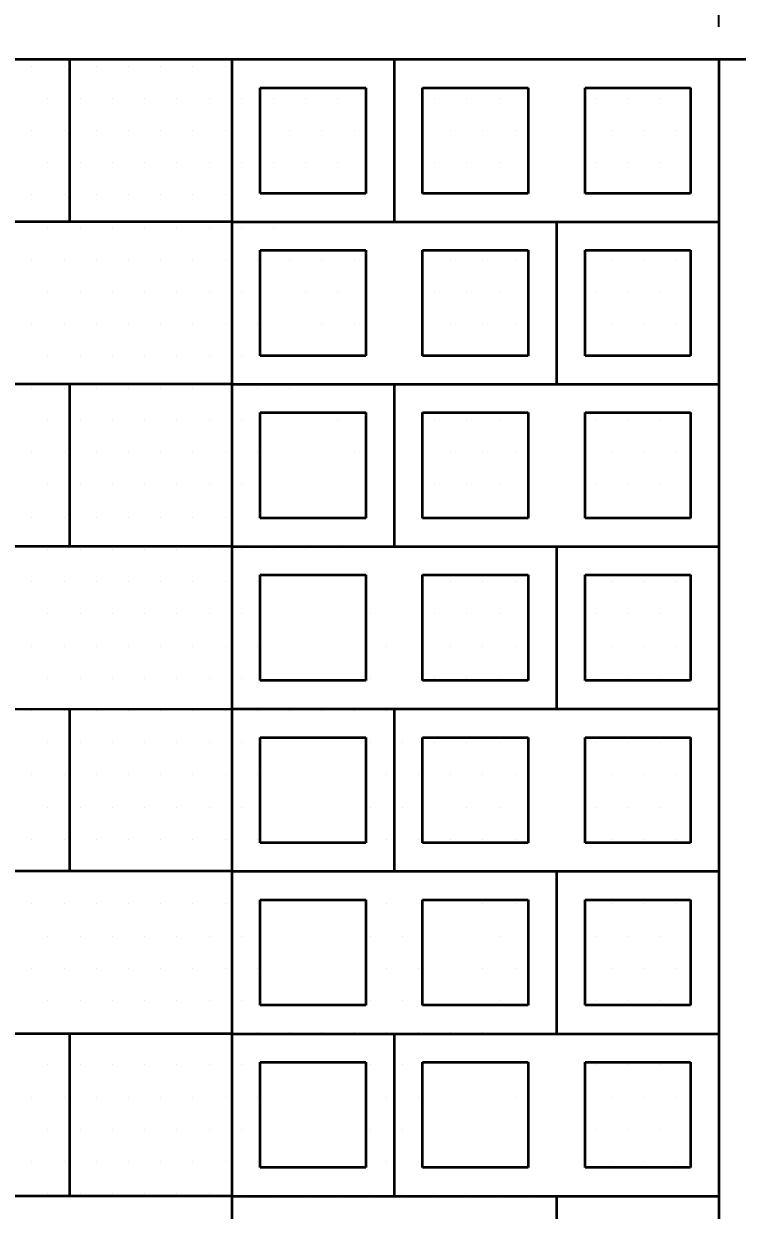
# Model space of a CAD drawing. Header units: metres. Extents: x 60.2 to 105.7, y 8.7 to 63.7.
# Drawn here: x 77.625 to 78.504, y 60.689 to 62.151 of the extents above; entities that cross this region are included whole.
import ezdxf

# ---------------------------------------------------------------- set-up
doc = ezdxf.new("R2010")
doc.units = ezdxf.units.M
doc.header["$LTSCALE"] = 5
doc.header["$MEASUREMENT"] = 0
doc.layers.get('0').update_dxf_attribs({"color": 30})
doc.layers.get('DEFPOINTS').update_dxf_attribs({"color": 210})
for name, color, linetype, lineweight in [('A-ANNO-DIMS', 3, 'Continuous', 9), ('A-ELEV-MBE1', 7, 'Continuous', 35), ('A-ELEV-PATT', 8, 'Continuous', 18), ('A-WALL-FULL-EXTR', 7, 'Continuous', 35)]:
    doc.layers.add(name, color=color, linetype=linetype, lineweight=lineweight)
doc.styles.add('E-ROMANS', font='romans.shx', dxfattribs={"width": 0.8})
doc.dimstyles.new('E-0100_ARW_18', dxfattribs={"dimscale": 0.001, "dimtxt": 180, "dimasz": 180, "dimexe": 90, "dimexo": 60, "dimgap": 90, "dimtad": 0, "dimzin": 0, "dimdsep": 46, "dimtxsty": 'E-ROMANS', "dimblk": 'OPEN90', "dimcen": 90, "dimclrd": 256, "dimclre": 256, "dimclrt": 256, "dimadec": 0, "dimazin": 0, "dimtfac": 1, "dimtmove": 1, "dimatfit": 3, "dimldrblk": 'OPEN90', "dimfxl": 1, "dimtfill": 1, "dimtolj": 1, "dimtzin": 0, "dimarcsym": 0})

# ---------------------------------------------------------------- blocks, each defined once
blk = doc.blocks.new('_Oblique')
at = {"color": 0, "linetype": 'ByBlock', "lineweight": -2}
blk.add_line((-0.5, -0.5), (0.5, 0.5), dxfattribs=at)
blk = doc.blocks.new('*D100')
at = {"layer": 'A-ANNO-DIMS', "lineweight": -2, "transparency": 16777216}
for p, q in [((75.0153, 62.1466), (75.0153, 63.084)), ((78.4811, 62.1466), (78.4811, 63.084))]:
    blk.add_line(p, q, dxfattribs=at)
at = {"layer": 'A-ANNO-DIMS', "transparency": 16777216}
for p, q in [((75.0153, 63.024), (76.5419, 63.024)), ((78.4811, 63.024), (76.9545, 63.024))]:
    blk.add_line(p, q, dxfattribs=at)
at = {"layer": 'DEFPOINTS', "color": 0, "transparency": 16777216}
for p in [(78.4811, 63.024), (75.0153, 62.1066), (78.4811, 62.1066)]:
    blk.add_point(p, dxfattribs=at)
at = {"layer": 'A-ANNO-DIMS', "transparency": 16777216, "xscale": 0.12, "yscale": 0.12, "zscale": 0.12, "rotation": 180}
blk.add_blockref('_Oblique', (75.0153, 63.024), dxfattribs=at)
at = {"layer": 'A-ANNO-DIMS', "transparency": 16777216, "xscale": 0.12, "yscale": 0.12, "zscale": 0.12}
blk.add_blockref('_Oblique', (78.4811, 63.024), dxfattribs=at)
at = {"layer": 'A-ANNO-DIMS', "transparency": 16777216, "insert": (76.7482, 63.024), "char_height": 0.12, "attachment_point": 5, "style": 'E-ROMANS', "bg_fill": 3, "box_fill_scale": 1.25, "bg_fill_color": 256, "bg_fill_true_color": 13158600, "bg_fill_transparency": 0}
blk.add_mtext('\\A1;3.47', dxfattribs=at)
blk = doc.blocks.new('_Open90')
at = {"color": 0, "linetype": 'ByBlock', "lineweight": -2}
for p, q in [((-0.5, 0.5), (0, 0)), ((0, 0), (-1, 0)), ((0, 0), (-0.5, -0.5))]:
    blk.add_line(p, q, dxfattribs=at)
blk = doc.blocks.new('*D101')
at = {"layer": 'A-ANNO-DIMS', "lineweight": -2, "transparency": 16777216}
for p, q in [((78.4811, 62.1466), (78.4811, 63.084)), ((79.3311, 62.1466), (79.3311, 63.084))]:
    blk.add_line(p, q, dxfattribs=at)
at = {"layer": 'A-ANNO-DIMS', "transparency": 16777216}
for p, q in [((78.4811, 63.024), (78.6998, 63.024)), ((79.3311, 63.024), (79.1124, 63.024))]:
    blk.add_line(p, q, dxfattribs=at)
at = {"layer": 'DEFPOINTS', "color": 0, "transparency": 16777216}
for p in [(79.3311, 63.024), (78.4811, 62.1066), (79.3311, 62.1066)]:
    blk.add_point(p, dxfattribs=at)
at = {"layer": 'A-ANNO-DIMS', "transparency": 16777216, "xscale": 0.12, "yscale": 0.12, "zscale": 0.12, "rotation": 180}
blk.add_blockref('_Oblique', (78.4811, 63.024), dxfattribs=at)
at = {"layer": 'A-ANNO-DIMS', "transparency": 16777216, "xscale": 0.12, "yscale": 0.12, "zscale": 0.12}
blk.add_blockref('_Oblique', (79.3311, 63.024), dxfattribs=at)
at = {"layer": 'A-ANNO-DIMS', "transparency": 16777216, "insert": (78.9061, 63.024), "char_height": 0.12, "attachment_point": 5, "style": 'E-ROMANS', "bg_fill": 3, "box_fill_scale": 1.25, "bg_fill_color": 256, "bg_fill_true_color": 13158600, "bg_fill_transparency": 0}
blk.add_mtext('\\A1;0.85', dxfattribs=at)

msp = doc.modelspace()

# ---------------------------------------------------------------- linework, layer by layer
at = {"layer": 'A-ELEV-MBE1'}
for p, q in [((82.6811, 62.1066), (75.0153, 62.1066)), ((77.6811, 62.1066), (77.6811, 61.9066)), ((77.8811, 62.1066), (77.8811, 59.9066)), ((78.0811, 62.1066), (78.0811, 61.9066)), ((78.4811, 62.1066), (78.4811, 59.9066)), ((77.9161, 61.9416), (77.9161, 62.0716)), ((77.9161, 62.0716), (78.0461, 62.0716)), ((78.0461, 62.0716), (78.0461, 61.9416)), ((78.1161, 61.9416), (78.1161, 62.0716)), ((78.1161, 62.0716), (78.2461, 62.0716)), ((78.2461, 62.0716), (78.2461, 61.9416)), ((78.3161, 61.9416), (78.3161, 62.0716)), ((78.3161, 62.0716), (78.4461, 62.0716)), ((78.4461, 62.0716), (78.4461, 61.9416)), ((78.0461, 61.9416), (77.9161, 61.9416)), ((78.2461, 61.9416), (78.1161, 61.9416)), ((78.4461, 61.9416), (78.3161, 61.9416)), ((77.8811, 61.9066), (75.0141, 61.9066)), ((77.8811, 61.9066), (78.4811, 61.9066)), ((78.2811, 61.9066), (78.2811, 61.7066)), ((77.9161, 61.7416), (77.9161, 61.8716)), ((77.9161, 61.8716), (78.0461, 61.8716)), ((78.0461, 61.8716), (78.0461, 61.7416)), ((78.1161, 61.7416), (78.1161, 61.8716)), ((78.1161, 61.8716), (78.2461, 61.8716)), ((78.2461, 61.8716), (78.2461, 61.7416)), ((78.3161, 61.7416), (78.3161, 61.8716)), ((78.3161, 61.8716), (78.4461, 61.8716)), ((78.4461, 61.8716), (78.4461, 61.7416)), ((78.0461, 61.7416), (77.9161, 61.7416)), ((78.2461, 61.7416), (78.1161, 61.7416)), ((78.4461, 61.7416), (78.3161, 61.7416)), ((77.8811, 61.7066), (75.0141, 61.7066)), ((77.6811, 61.7066), (77.6811, 61.5066)), ((77.8811, 61.7066), (78.4811, 61.7066)), ((78.0811, 61.7066), (78.0811, 61.5066)), ((77.9161, 61.5416), (77.9161, 61.6716)), ((77.9161, 61.6716), (78.0461, 61.6716)), ((78.0461, 61.6716), (78.0461, 61.5416)), ((78.1161, 61.5416), (78.1161, 61.6716)), ((78.1161, 61.6716), (78.2461, 61.6716)), ((78.2461, 61.6716), (78.2461, 61.5416)), ((78.3161, 61.5416), (78.3161, 61.6716)), ((78.3161, 61.6716), (78.4461, 61.6716)), ((78.4461, 61.6716), (78.4461, 61.5416)), ((78.0461, 61.5416), (77.9161, 61.5416)), ((78.2461, 61.5416), (78.1161, 61.5416)), ((78.4461, 61.5416), (78.3161, 61.5416)), ((77.8811, 61.5066), (75.0141, 61.5066)), ((77.8811, 61.5066), (78.4811, 61.5066)), ((78.2811, 61.5066), (78.2811, 61.3066)), ((77.9161, 61.3416), (77.9161, 61.4716)), ((77.9161, 61.4716), (78.0461, 61.4716)), ((78.0461, 61.4716), (78.0461, 61.3416)), ((78.1161, 61.3416), (78.1161, 61.4716)), ((78.1161, 61.4716), (78.2461, 61.4716)), ((78.2461, 61.4716), (78.2461, 61.3416)), ((78.3161, 61.3416), (78.3161, 61.4716)), ((78.3161, 61.4716), (78.4461, 61.4716)), ((78.4461, 61.4716), (78.4461, 61.3416)), ((78.0461, 61.3416), (77.9161, 61.3416)), ((78.2461, 61.3416), (78.1161, 61.3416)), ((78.4461, 61.3416), (78.3161, 61.3416)), ((77.6811, 61.3066), (77.6811, 61.1066)), ((77.8811, 61.3066), (78.4811, 61.3066)), ((78.0811, 61.3066), (78.0811, 61.1066)), ((77.9161, 61.1416), (77.9161, 61.2716)), ((77.9161, 61.2716), (78.0461, 61.2716)), ((78.0461, 61.2716), (78.0461, 61.1416)), ((78.1161, 61.1416), (78.1161, 61.2716)), ((78.1161, 61.2716), (78.2461, 61.2716)), ((78.2461, 61.2716), (78.2461, 61.1416)), ((78.3161, 61.1416), (78.3161, 61.2716)), ((78.3161, 61.2716), (78.4461, 61.2716)), ((78.4461, 61.2716), (78.4461, 61.1416)), ((78.0461, 61.1416), (77.9161, 61.1416)), ((78.2461, 61.1416), (78.1161, 61.1416)), ((78.4461, 61.1416), (78.3161, 61.1416)), ((77.8811, 61.1066), (75.0141, 61.1066)), ((77.8811, 61.1066), (78.4811, 61.1066)), ((78.2811, 61.1066), (78.2811, 60.9066)), ((77.9161, 60.9416), (77.9161, 61.0716)), ((77.9161, 61.0716), (78.0461, 61.0716)), ((78.0461, 61.0716), (78.0461, 60.9416)), ((78.1161, 60.9416), (78.1161, 61.0716)), ((78.1161, 61.0716), (78.2461, 61.0716)), ((78.2461, 61.0716), (78.2461, 60.9416)), ((78.3161, 60.9416), (78.3161, 61.0716)), ((78.3161, 61.0716), (78.4461, 61.0716)), ((78.4461, 61.0716), (78.4461, 60.9416)), ((78.0461, 60.9416), (77.9161, 60.9416)), ((78.2461, 60.9416), (78.1161, 60.9416)), ((78.4461, 60.9416), (78.3161, 60.9416)), ((77.8811, 60.9066), (75.0153, 60.9066)), ((77.6811, 60.9066), (77.6811, 60.7066)), ((77.8811, 60.9066), (78.4811, 60.9066)), ((78.0811, 60.9066), (78.0811, 60.7066)), ((77.9161, 60.7416), (77.9161, 60.8716)), ((77.9161, 60.8716), (78.0461, 60.8716)), ((78.0461, 60.8716), (78.0461, 60.7416)), ((78.1161, 60.7416), (78.1161, 60.8716)), ((78.1161, 60.8716), (78.2461, 60.8716)), ((78.2461, 60.8716), (78.2461, 60.7416)), ((78.3161, 60.7416), (78.3161, 60.8716)), ((78.3161, 60.8716), (78.4461, 60.8716)), ((78.4461, 60.8716), (78.4461, 60.7416)), ((78.0461, 60.7416), (77.9161, 60.7416)), ((78.2461, 60.7416), (78.1161, 60.7416)), ((78.4461, 60.7416), (78.3161, 60.7416)), ((77.8811, 60.7066), (75.0141, 60.7066)), ((77.8811, 60.7066), (78.4811, 60.7066)), ((78.2811, 60.7066), (78.2811, 60.5066))]:
    msp.add_line(p, q, dxfattribs=at)
at = {"layer": 'A-ELEV-PATT', "linetype": 'Continuous'}
for p, q in [((77.6347, 62.0985), (77.6347, 62.0985)), ((77.6744, 62.0985), (77.6744, 62.0985)), ((77.7141, 62.0985), (77.7141, 62.0985)), ((77.7538, 62.0985), (77.7538, 62.0985)), ((77.7935, 62.0985), (77.7935, 62.0985)), ((77.8332, 62.0985), (77.8332, 62.0985)), ((77.8728, 62.0985), (77.8728, 62.0985)), ((77.6546, 62.0588), (77.6546, 62.0588)), ((77.6943, 62.0588), (77.6943, 62.0588)), ((77.7339, 62.0588), (77.7339, 62.0588)), ((77.7736, 62.0588), (77.7736, 62.0588)), ((77.8133, 62.0588), (77.8133, 62.0588)), ((77.853, 62.0588), (77.853, 62.0588)), ((77.8927, 62.0588), (77.8927, 62.0588)), ((77.9324, 62.0588), (77.9324, 62.0588)), ((77.9721, 62.0588), (77.9721, 62.0588)), ((78.0118, 62.0588), (78.0118, 62.0588)), ((78.1308, 62.0588), (78.1308, 62.0588)), ((78.1705, 62.0588), (78.1705, 62.0588)), ((78.2102, 62.0588), (78.2102, 62.0588)), ((78.3293, 62.0588), (78.3293, 62.0588)), ((78.3689, 62.0588), (78.3689, 62.0588)), ((78.4086, 62.0588), (78.4086, 62.0588)), ((77.6347, 62.0191), (77.6347, 62.0191)), ((77.6744, 62.0191), (77.6744, 62.0191)), ((77.7141, 62.0191), (77.7141, 62.0191)), ((77.7538, 62.0191), (77.7538, 62.0191)), ((77.7935, 62.0191), (77.7935, 62.0191)), ((77.8332, 62.0191), (77.8332, 62.0191)), ((77.8728, 62.0191), (77.8728, 62.0191)), ((77.9522, 62.0191), (77.9522, 62.0191)), ((77.9919, 62.0191), (77.9919, 62.0191)), ((78.0316, 62.0191), (78.0316, 62.0191)), ((78.1507, 62.0191), (78.1507, 62.0191)), ((78.1903, 62.0191), (78.1903, 62.0191)), ((78.23, 62.0191), (78.23, 62.0191)), ((78.3491, 62.0191), (78.3491, 62.0191)), ((78.3888, 62.0191), (78.3888, 62.0191)), ((78.4285, 62.0191), (78.4285, 62.0191)), ((77.6546, 61.9794), (77.6546, 61.9794)), ((77.6943, 61.9794), (77.6943, 61.9794)), ((77.7339, 61.9794), (77.7339, 61.9794)), ((77.7736, 61.9794), (77.7736, 61.9794)), ((77.8133, 61.9794), (77.8133, 61.9794)), ((77.853, 61.9794), (77.853, 61.9794)), ((77.8927, 61.9794), (77.8927, 61.9794)), ((77.9324, 61.9794), (77.9324, 61.9794)), ((77.9721, 61.9794), (77.9721, 61.9794)), ((78.0118, 61.9794), (78.0118, 61.9794)), ((78.1308, 61.9794), (78.1308, 61.9794)), ((78.1705, 61.9794), (78.1705, 61.9794)), ((78.2102, 61.9794), (78.2102, 61.9794)), ((78.3293, 61.9794), (78.3293, 61.9794)), ((78.3689, 61.9794), (78.3689, 61.9794)), ((78.4086, 61.9794), (78.4086, 61.9794)), ((77.6347, 61.9397), (77.6347, 61.9397)), ((77.6744, 61.9397), (77.6744, 61.9397)), ((77.7141, 61.9397), (77.7141, 61.9397)), ((77.7538, 61.9397), (77.7538, 61.9397)), ((77.7935, 61.9397), (77.7935, 61.9397)), ((77.8332, 61.9397), (77.8332, 61.9397)), ((77.8728, 61.9397), (77.8728, 61.9397)), ((77.9125, 61.9397), (77.9125, 61.9397)), ((77.6546, 61.9), (77.6546, 61.9)), ((77.6943, 61.9), (77.6943, 61.9)), ((77.7339, 61.9), (77.7339, 61.9)), ((77.7736, 61.9), (77.7736, 61.9)), ((77.8133, 61.9), (77.8133, 61.9)), ((77.853, 61.9), (77.853, 61.9)), ((77.8927, 61.9), (77.8927, 61.9)), ((77.9324, 61.9), (77.9324, 61.9)), ((77.6347, 61.8604), (77.6347, 61.8604)), ((77.6744, 61.8604), (77.6744, 61.8604)), ((77.7141, 61.8604), (77.7141, 61.8604)), ((77.7538, 61.8604), (77.7538, 61.8604)), ((77.7935, 61.8604), (77.7935, 61.8604)), ((77.8332, 61.8604), (77.8332, 61.8604)), ((77.8728, 61.8604), (77.8728, 61.8604)), ((77.9125, 61.8604), (77.9125, 61.8604)), ((77.9522, 61.8604), (77.9522, 61.8604)), ((77.9919, 61.8604), (77.9919, 61.8604)), ((78.0316, 61.8604), (78.0316, 61.8604)), ((78.1507, 61.8604), (78.1507, 61.8604)), ((78.1903, 61.8604), (78.1903, 61.8604)), ((78.23, 61.8604), (78.23, 61.8604)), ((78.3491, 61.8604), (78.3491, 61.8604)), ((78.3888, 61.8604), (78.3888, 61.8604)), ((78.4285, 61.8604), (78.4285, 61.8604)), ((77.6546, 61.8207), (77.6546, 61.8207)), ((77.6943, 61.8207), (77.6943, 61.8207)), ((77.7339, 61.8207), (77.7339, 61.8207)), ((77.7736, 61.8207), (77.7736, 61.8207)), ((77.8133, 61.8207), (77.8133, 61.8207)), ((77.853, 61.8207), (77.853, 61.8207)), ((77.8927, 61.8207), (77.8927, 61.8207)), ((77.9721, 61.8207), (77.9721, 61.8207)), ((78.0118, 61.8207), (78.0118, 61.8207)), ((78.1308, 61.8207), (78.1308, 61.8207)), ((78.1705, 61.8207), (78.1705, 61.8207)), ((78.2102, 61.8207), (78.2102, 61.8207)), ((78.3293, 61.8207), (78.3293, 61.8207)), ((78.3689, 61.8207), (78.3689, 61.8207)), ((78.4086, 61.8207), (78.4086, 61.8207)), ((77.6347, 61.781), (77.6347, 61.781)), ((77.6744, 61.781), (77.6744, 61.781)), ((77.7141, 61.781), (77.7141, 61.781)), ((77.7538, 61.781), (77.7538, 61.781)), ((77.7935, 61.781), (77.7935, 61.781)), ((77.8332, 61.781), (77.8332, 61.781)), ((77.8728, 61.781), (77.8728, 61.781)), ((77.9125, 61.781), (77.9125, 61.781)), ((77.9919, 61.781), (77.9919, 61.781)), ((78.0316, 61.781), (78.0316, 61.781)), ((78.1507, 61.781), (78.1507, 61.781)), ((78.1903, 61.781), (78.1903, 61.781)), ((78.23, 61.781), (78.23, 61.781)), ((78.3491, 61.781), (78.3491, 61.781)), ((78.3888, 61.781), (78.3888, 61.781)), ((78.4285, 61.781), (78.4285, 61.781)), ((77.6546, 61.7413), (77.6546, 61.7413)), ((77.6943, 61.7413), (77.6943, 61.7413)), ((77.7339, 61.7413), (77.7339, 61.7413)), ((77.7736, 61.7413), (77.7736, 61.7413)), ((77.8133, 61.7413), (77.8133, 61.7413)), ((77.853, 61.7413), (77.853, 61.7413)), ((77.8927, 61.7413), (77.8927, 61.7413)), ((77.9324, 61.7413), (77.9324, 61.7413)), ((77.9721, 61.7413), (77.9721, 61.7413)), ((77.6347, 61.7016), (77.6347, 61.7016)), ((77.6744, 61.7016), (77.6744, 61.7016)), ((77.7141, 61.7016), (77.7141, 61.7016)), ((77.7538, 61.7016), (77.7538, 61.7016)), ((77.7935, 61.7016), (77.7935, 61.7016)), ((77.8332, 61.7016), (77.8332, 61.7016)), ((77.8728, 61.7016), (77.8728, 61.7016)), ((77.9125, 61.7016), (77.9125, 61.7016)), ((77.9522, 61.7016), (77.9522, 61.7016)), ((77.6546, 61.6619), (77.6546, 61.6619)), ((77.6943, 61.6619), (77.6943, 61.6619)), ((77.7339, 61.6619), (77.7339, 61.6619)), ((77.7736, 61.6619), (77.7736, 61.6619)), ((77.8133, 61.6619), (77.8133, 61.6619)), ((77.853, 61.6619), (77.853, 61.6619)), ((77.8927, 61.6619), (77.8927, 61.6619)), ((78.0118, 61.6619), (78.0118, 61.6619)), ((78.1308, 61.6619), (78.1308, 61.6619)), ((78.1705, 61.6619), (78.1705, 61.6619)), ((78.2102, 61.6619), (78.2102, 61.6619)), ((78.3293, 61.6619), (78.3293, 61.6619)), ((78.3689, 61.6619), (78.3689, 61.6619)), ((78.4086, 61.6619), (78.4086, 61.6619)), ((77.6347, 61.6222), (77.6347, 61.6222)), ((77.6744, 61.6222), (77.6744, 61.6222)), ((77.7141, 61.6222), (77.7141, 61.6222)), ((77.7538, 61.6222), (77.7538, 61.6222)), ((77.7935, 61.6222), (77.7935, 61.6222)), ((77.8332, 61.6222), (77.8332, 61.6222)), ((77.8728, 61.6222), (77.8728, 61.6222)), ((77.9125, 61.6222), (77.9125, 61.6222)), ((78.0316, 61.6222), (78.0316, 61.6222)), ((78.1507, 61.6222), (78.1507, 61.6222)), ((78.1903, 61.6222), (78.1903, 61.6222)), ((78.23, 61.6222), (78.23, 61.6222)), ((78.3491, 61.6222), (78.3491, 61.6222)), ((78.3888, 61.6222), (78.3888, 61.6222)), ((78.4285, 61.6222), (78.4285, 61.6222)), ((77.6546, 61.5825), (77.6546, 61.5825)), ((77.6943, 61.5825), (77.6943, 61.5825)), ((77.7339, 61.5825), (77.7339, 61.5825)), ((77.7736, 61.5825), (77.7736, 61.5825)), ((77.8133, 61.5825), (77.8133, 61.5825)), ((77.853, 61.5825), (77.853, 61.5825)), ((77.8927, 61.5825), (77.8927, 61.5825)), ((78.1308, 61.5825), (78.1308, 61.5825)), ((78.1705, 61.5825), (78.1705, 61.5825)), ((78.2102, 61.5825), (78.2102, 61.5825)), ((78.3293, 61.5825), (78.3293, 61.5825)), ((78.3689, 61.5825), (78.3689, 61.5825)), ((78.4086, 61.5825), (78.4086, 61.5825)), ((77.6347, 61.5429), (77.6347, 61.5429)), ((77.6744, 61.5429), (77.6744, 61.5429)), ((77.7141, 61.5429), (77.7141, 61.5429)), ((77.7538, 61.5429), (77.7538, 61.5429)), ((77.7935, 61.5429), (77.7935, 61.5429)), ((77.8332, 61.5429), (77.8332, 61.5429)), ((77.8728, 61.5429), (77.8728, 61.5429)), ((77.9125, 61.5429), (77.9125, 61.5429)), ((78.1507, 61.5429), (78.1507, 61.5429)), ((78.1903, 61.5429), (78.1903, 61.5429)), ((78.23, 61.5429), (78.23, 61.5429)), ((78.3491, 61.5429), (78.3491, 61.5429)), ((78.3888, 61.5429), (78.3888, 61.5429)), ((78.4285, 61.5429), (78.4285, 61.5429)), ((77.6546, 61.5032), (77.6546, 61.5032)), ((77.6943, 61.5032), (77.6943, 61.5032)), ((77.7339, 61.5032), (77.7339, 61.5032)), ((77.7736, 61.5032), (77.7736, 61.5032)), ((77.8133, 61.5032), (77.8133, 61.5032)), ((77.853, 61.5032), (77.853, 61.5032)), ((77.8927, 61.5032), (77.8927, 61.5032)), ((77.9324, 61.5032), (77.9324, 61.5032)), ((77.9721, 61.5032), (77.9721, 61.5032)), ((78.0118, 61.5032), (78.0118, 61.5032)), ((77.6347, 61.4635), (77.6347, 61.4635)), ((77.6744, 61.4635), (77.6744, 61.4635)), ((77.7141, 61.4635), (77.7141, 61.4635)), ((77.7538, 61.4635), (77.7538, 61.4635)), ((77.7935, 61.4635), (77.7935, 61.4635)), ((77.8332, 61.4635), (77.8332, 61.4635)), ((77.8728, 61.4635), (77.8728, 61.4635)), ((77.9125, 61.4635), (77.9125, 61.4635)), ((78.1507, 61.4635), (78.1507, 61.4635)), ((78.1903, 61.4635), (78.1903, 61.4635)), ((78.23, 61.4635), (78.23, 61.4635)), ((78.3491, 61.4635), (78.3491, 61.4635)), ((78.3888, 61.4635), (78.3888, 61.4635)), ((78.4285, 61.4635), (78.4285, 61.4635)), ((77.6546, 61.4238), (77.6546, 61.4238)), ((77.6943, 61.4238), (77.6943, 61.4238)), ((77.7339, 61.4238), (77.7339, 61.4238)), ((77.7736, 61.4238), (77.7736, 61.4238)), ((77.8133, 61.4238), (77.8133, 61.4238)), ((77.853, 61.4238), (77.853, 61.4238)), ((77.8927, 61.4238), (77.8927, 61.4238)), ((78.0514, 61.4238), (78.0514, 61.4238)), ((78.1308, 61.4238), (78.1308, 61.4238)), ((78.1705, 61.4238), (78.1705, 61.4238)), ((78.2102, 61.4238), (78.2102, 61.4238)), ((78.3293, 61.4238), (78.3293, 61.4238)), ((78.3689, 61.4238), (78.3689, 61.4238)), ((78.4086, 61.4238), (78.4086, 61.4238)), ((77.6347, 61.3841), (77.6347, 61.3841)), ((77.6744, 61.3841), (77.6744, 61.3841)), ((77.7141, 61.3841), (77.7141, 61.3841)), ((77.7538, 61.3841), (77.7538, 61.3841)), ((77.7935, 61.3841), (77.7935, 61.3841)), ((77.8332, 61.3841), (77.8332, 61.3841)), ((77.8728, 61.3841), (77.8728, 61.3841)), ((77.9125, 61.3841), (77.9125, 61.3841)), ((78.0713, 61.3841), (78.0713, 61.3841)), ((78.1507, 61.3841), (78.1507, 61.3841)), ((78.1903, 61.3841), (78.1903, 61.3841)), ((78.23, 61.3841), (78.23, 61.3841)), ((78.3491, 61.3841), (78.3491, 61.3841)), ((78.3888, 61.3841), (78.3888, 61.3841)), ((78.4285, 61.3841), (78.4285, 61.3841)), ((77.6546, 61.3444), (77.6546, 61.3444)), ((77.6943, 61.3444), (77.6943, 61.3444)), ((77.7339, 61.3444), (77.7339, 61.3444)), ((77.7736, 61.3444), (77.7736, 61.3444)), ((77.8133, 61.3444), (77.8133, 61.3444)), ((77.853, 61.3444), (77.853, 61.3444)), ((77.8927, 61.3444), (77.8927, 61.3444)), ((78.0514, 61.3444), (78.0514, 61.3444)), ((78.1308, 61.3444), (78.1308, 61.3444)), ((78.1705, 61.3444), (78.1705, 61.3444)), ((78.2102, 61.3444), (78.2102, 61.3444)), ((78.3293, 61.3444), (78.3293, 61.3444)), ((78.3689, 61.3444), (78.3689, 61.3444)), ((78.4086, 61.3444), (78.4086, 61.3444)), ((77.6347, 61.3047), (77.6347, 61.3047)), ((77.6744, 61.3047), (77.6744, 61.3047)), ((77.7141, 61.3047), (77.7141, 61.3047)), ((77.7538, 61.3047), (77.7538, 61.3047)), ((77.7935, 61.3047), (77.7935, 61.3047)), ((77.8332, 61.3047), (77.8332, 61.3047)), ((77.8728, 61.3047), (77.8728, 61.3047)), ((77.9125, 61.3047), (77.9125, 61.3047)), ((77.9522, 61.3047), (77.9522, 61.3047)), ((77.9919, 61.3047), (77.9919, 61.3047)), ((78.0316, 61.3047), (78.0316, 61.3047)), ((78.0713, 61.3047), (78.0713, 61.3047)), ((77.6546, 61.265), (77.6546, 61.265)), ((77.6943, 61.265), (77.6943, 61.265)), ((77.7339, 61.265), (77.7339, 61.265)), ((77.7736, 61.265), (77.7736, 61.265)), ((77.8133, 61.265), (77.8133, 61.265)), ((77.853, 61.265), (77.853, 61.265)), ((77.8927, 61.265), (77.8927, 61.265)), ((78.0514, 61.265), (78.0514, 61.265)), ((78.0911, 61.265), (78.0911, 61.265)), ((78.1308, 61.265), (78.1308, 61.265)), ((78.1705, 61.265), (78.1705, 61.265)), ((78.2102, 61.265), (78.2102, 61.265)), ((78.3293, 61.265), (78.3293, 61.265)), ((78.3689, 61.265), (78.3689, 61.265)), ((78.4086, 61.265), (78.4086, 61.265)), ((77.6347, 61.2254), (77.6347, 61.2254)), ((77.6744, 61.2254), (77.6744, 61.2254)), ((77.7141, 61.2254), (77.7141, 61.2254)), ((77.7538, 61.2254), (77.7538, 61.2254)), ((77.7935, 61.2254), (77.7935, 61.2254)), ((77.8332, 61.2254), (77.8332, 61.2254)), ((77.8728, 61.2254), (77.8728, 61.2254)), ((77.9125, 61.2254), (77.9125, 61.2254)), ((78.0713, 61.2254), (78.0713, 61.2254)), ((78.111, 61.2254), (78.111, 61.2254)), ((78.1507, 61.2254), (78.1507, 61.2254)), ((78.1903, 61.2254), (78.1903, 61.2254)), ((78.23, 61.2254), (78.23, 61.2254)), ((78.3491, 61.2254), (78.3491, 61.2254)), ((78.3888, 61.2254), (78.3888, 61.2254)), ((78.4285, 61.2254), (78.4285, 61.2254)), ((77.6546, 61.1857), (77.6546, 61.1857)), ((77.6943, 61.1857), (77.6943, 61.1857)), ((77.7339, 61.1857), (77.7339, 61.1857)), ((77.7736, 61.1857), (77.7736, 61.1857)), ((77.8133, 61.1857), (77.8133, 61.1857)), ((77.853, 61.1857), (77.853, 61.1857)), ((77.8927, 61.1857), (77.8927, 61.1857)), ((78.0514, 61.1857), (78.0514, 61.1857)), ((78.0911, 61.1857), (78.0911, 61.1857)), ((78.1705, 61.1857), (78.1705, 61.1857)), ((78.2102, 61.1857), (78.2102, 61.1857)), ((78.3293, 61.1857), (78.3293, 61.1857)), ((78.3689, 61.1857), (78.3689, 61.1857)), ((78.4086, 61.1857), (78.4086, 61.1857)), ((77.6347, 61.146), (77.6347, 61.146)), ((77.6744, 61.146), (77.6744, 61.146)), ((77.7141, 61.146), (77.7141, 61.146)), ((77.7538, 61.146), (77.7538, 61.146)), ((77.7935, 61.146), (77.7935, 61.146)), ((77.8332, 61.146), (77.8332, 61.146)), ((77.8728, 61.146), (77.8728, 61.146)), ((77.9125, 61.146), (77.9125, 61.146)), ((78.0713, 61.146), (78.0713, 61.146)), ((78.111, 61.146), (78.111, 61.146)), ((78.1507, 61.146), (78.1507, 61.146)), ((78.1903, 61.146), (78.1903, 61.146)), ((78.23, 61.146), (78.23, 61.146)), ((78.3491, 61.146), (78.3491, 61.146)), ((78.3888, 61.146), (78.3888, 61.146)), ((78.4285, 61.146), (78.4285, 61.146)), ((77.6546, 61.1063), (77.6546, 61.1063)), ((77.6943, 61.1063), (77.6943, 61.1063)), ((77.7339, 61.1063), (77.7339, 61.1063)), ((77.7736, 61.1063), (77.7736, 61.1063)), ((77.8133, 61.1063), (77.8133, 61.1063)), ((77.853, 61.1063), (77.853, 61.1063)), ((77.8927, 61.1063), (77.8927, 61.1063)), ((77.9324, 61.1063), (77.9324, 61.1063)), ((77.9721, 61.1063), (77.9721, 61.1063)), ((78.0118, 61.1063), (78.0118, 61.1063)), ((78.0514, 61.1063), (78.0514, 61.1063)), ((78.0911, 61.1063), (78.0911, 61.1063)), ((78.1308, 61.1063), (78.1308, 61.1063)), ((77.6347, 61.0666), (77.6347, 61.0666)), ((77.6744, 61.0666), (77.6744, 61.0666)), ((77.7141, 61.0666), (77.7141, 61.0666)), ((77.7538, 61.0666), (77.7538, 61.0666)), ((77.7935, 61.0666), (77.7935, 61.0666)), ((77.8332, 61.0666), (77.8332, 61.0666)), ((77.8728, 61.0666), (77.8728, 61.0666)), ((77.9125, 61.0666), (77.9125, 61.0666)), ((78.0713, 61.0666), (78.0713, 61.0666)), ((78.111, 61.0666), (78.111, 61.0666)), ((78.1903, 61.0666), (78.1903, 61.0666)), ((78.23, 61.0666), (78.23, 61.0666)), ((78.3491, 61.0666), (78.3491, 61.0666)), ((78.3888, 61.0666), (78.3888, 61.0666)), ((78.4285, 61.0666), (78.4285, 61.0666)), ((77.6546, 61.0269), (77.6546, 61.0269)), ((77.6943, 61.0269), (77.6943, 61.0269)), ((77.7339, 61.0269), (77.7339, 61.0269)), ((77.7736, 61.0269), (77.7736, 61.0269)), ((77.8133, 61.0269), (77.8133, 61.0269)), ((77.853, 61.0269), (77.853, 61.0269)), ((77.8927, 61.0269), (77.8927, 61.0269)), ((78.0514, 61.0269), (78.0514, 61.0269)), ((78.0911, 61.0269), (78.0911, 61.0269)), ((78.2102, 61.0269), (78.2102, 61.0269)), ((78.3293, 61.0269), (78.3293, 61.0269)), ((78.3689, 61.0269), (78.3689, 61.0269)), ((78.4086, 61.0269), (78.4086, 61.0269)), ((77.6347, 60.9872), (77.6347, 60.9872)), ((77.6744, 60.9872), (77.6744, 60.9872)), ((77.7141, 60.9872), (77.7141, 60.9872)), ((77.7538, 60.9872), (77.7538, 60.9872)), ((77.7935, 60.9872), (77.7935, 60.9872)), ((77.8332, 60.9872), (77.8332, 60.9872)), ((77.8728, 60.9872), (77.8728, 60.9872)), ((77.9125, 60.9872), (77.9125, 60.9872)), ((78.0713, 60.9872), (78.0713, 60.9872)), ((78.111, 60.9872), (78.111, 60.9872)), ((78.1903, 60.9872), (78.1903, 60.9872)), ((78.23, 60.9872), (78.23, 60.9872)), ((78.3491, 60.9872), (78.3491, 60.9872)), ((78.3888, 60.9872), (78.3888, 60.9872)), ((78.4285, 60.9872), (78.4285, 60.9872)), ((77.6546, 60.9475), (77.6546, 60.9475)), ((77.6943, 60.9475), (77.6943, 60.9475)), ((77.7339, 60.9475), (77.7339, 60.9475)), ((77.7736, 60.9475), (77.7736, 60.9475)), ((77.8133, 60.9475), (77.8133, 60.9475)), ((77.853, 60.9475), (77.853, 60.9475)), ((77.8927, 60.9475), (77.8927, 60.9475)), ((78.0514, 60.9475), (78.0514, 60.9475)), ((78.0911, 60.9475), (78.0911, 60.9475)), ((78.2102, 60.9475), (78.2102, 60.9475)), ((78.3293, 60.9475), (78.3293, 60.9475)), ((78.3689, 60.9475), (78.3689, 60.9475)), ((78.4086, 60.9475), (78.4086, 60.9475)), ((77.6347, 60.9079), (77.6347, 60.9079)), ((77.6744, 60.9079), (77.6744, 60.9079)), ((77.7141, 60.9079), (77.7141, 60.9079)), ((77.7538, 60.9079), (77.7538, 60.9079)), ((77.7935, 60.9079), (77.7935, 60.9079)), ((77.8332, 60.9079), (77.8332, 60.9079)), ((77.8728, 60.9079), (77.8728, 60.9079)), ((77.9125, 60.9079), (77.9125, 60.9079)), ((77.9522, 60.9079), (77.9522, 60.9079)), ((77.9919, 60.9079), (77.9919, 60.9079)), ((78.0316, 60.9079), (78.0316, 60.9079)), ((78.0713, 60.9079), (78.0713, 60.9079)), ((78.111, 60.9079), (78.111, 60.9079)), ((78.1507, 60.9079), (78.1507, 60.9079)), ((78.1903, 60.9079), (78.1903, 60.9079)), ((77.6546, 60.8682), (77.6546, 60.8682)), ((77.6943, 60.8682), (77.6943, 60.8682)), ((77.7339, 60.8682), (77.7339, 60.8682)), ((77.7736, 60.8682), (77.7736, 60.8682)), ((77.8133, 60.8682), (77.8133, 60.8682)), ((77.853, 60.8682), (77.853, 60.8682)), ((77.8927, 60.8682), (77.8927, 60.8682)), ((78.0514, 60.8682), (78.0514, 60.8682)), ((78.0911, 60.8682), (78.0911, 60.8682)), ((78.3293, 60.8682), (78.3293, 60.8682)), ((78.3689, 60.8682), (78.3689, 60.8682)), ((78.4086, 60.8682), (78.4086, 60.8682)), ((77.6347, 60.8285), (77.6347, 60.8285)), ((77.6744, 60.8285), (77.6744, 60.8285)), ((77.7141, 60.8285), (77.7141, 60.8285)), ((77.7538, 60.8285), (77.7538, 60.8285)), ((77.7935, 60.8285), (77.7935, 60.8285)), ((77.8332, 60.8285), (77.8332, 60.8285)), ((77.8728, 60.8285), (77.8728, 60.8285)), ((77.9125, 60.8285), (77.9125, 60.8285)), ((78.0713, 60.8285), (78.0713, 60.8285)), ((78.111, 60.8285), (78.111, 60.8285)), ((78.23, 60.8285), (78.23, 60.8285)), ((78.3491, 60.8285), (78.3491, 60.8285)), ((78.3888, 60.8285), (78.3888, 60.8285)), ((78.4285, 60.8285), (78.4285, 60.8285)), ((77.6546, 60.7888), (77.6546, 60.7888)), ((77.6943, 60.7888), (77.6943, 60.7888)), ((77.7339, 60.7888), (77.7339, 60.7888)), ((77.7736, 60.7888), (77.7736, 60.7888)), ((77.8133, 60.7888), (77.8133, 60.7888)), ((77.853, 60.7888), (77.853, 60.7888)), ((77.8927, 60.7888), (77.8927, 60.7888)), ((78.0514, 60.7888), (78.0514, 60.7888)), ((78.0911, 60.7888), (78.0911, 60.7888)), ((78.3293, 60.7888), (78.3293, 60.7888)), ((78.3689, 60.7888), (78.3689, 60.7888)), ((78.4086, 60.7888), (78.4086, 60.7888)), ((77.6347, 60.7491), (77.6347, 60.7491)), ((77.6744, 60.7491), (77.6744, 60.7491)), ((77.7141, 60.7491), (77.7141, 60.7491)), ((77.7538, 60.7491), (77.7538, 60.7491)), ((77.7935, 60.7491), (77.7935, 60.7491)), ((77.8332, 60.7491), (77.8332, 60.7491)), ((77.8728, 60.7491), (77.8728, 60.7491)), ((77.9125, 60.7491), (77.9125, 60.7491)), ((78.0713, 60.7491), (78.0713, 60.7491)), ((78.111, 60.7491), (78.111, 60.7491)), ((78.3491, 60.7491), (78.3491, 60.7491)), ((78.3888, 60.7491), (78.3888, 60.7491)), ((78.4285, 60.7491), (78.4285, 60.7491)), ((77.6546, 60.7094), (77.6546, 60.7094)), ((77.6943, 60.7094), (77.6943, 60.7094)), ((77.7339, 60.7094), (77.7339, 60.7094)), ((77.7736, 60.7094), (77.7736, 60.7094)), ((77.8133, 60.7094), (77.8133, 60.7094)), ((77.853, 60.7094), (77.853, 60.7094)), ((77.8927, 60.7094), (77.8927, 60.7094)), ((77.9324, 60.7094), (77.9324, 60.7094)), ((77.9721, 60.7094), (77.9721, 60.7094)), ((78.0118, 60.7094), (78.0118, 60.7094)), ((78.0514, 60.7094), (78.0514, 60.7094)), ((78.0911, 60.7094), (78.0911, 60.7094)), ((78.1308, 60.7094), (78.1308, 60.7094)), ((78.1705, 60.7094), (78.1705, 60.7094)), ((78.2102, 60.7094), (78.2102, 60.7094)), ((78.2499, 60.7094), (78.2499, 60.7094))]:
    msp.add_line(p, q, dxfattribs=at)
at = {"layer": 'A-WALL-FULL-EXTR'}
msp.add_line((75.0153, 61.3047), (77.8811, 61.3066), dxfattribs=at)

# ---------------------------------------------------------------- next in the draw order: dimensions: what is measured, and where the dimension line sits
at = {"layer": 'A-ANNO-DIMS'}
dim = msp.add_linear_dim(base=(78.4811, 63.024), p1=(75.0153, 62.1066), p2=(78.4811, 62.1066), dimstyle='E-0100_ARW_18', override={"dimtxt": 120, "dimasz": 120, "dimexe": 60, "dimexo": 40, "dimgap": 60, "dimblk": 'Oblique', "dimcen": 60, "dimlwd": 65535}, dxfattribs=at)
dim.commit()
dim.dimension.update_dxf_attribs({"geometry": '*D100', "text_midpoint": (76.7482, 63.024)})

# ---------------------------------------------------------------- next in the draw order: dimensions: what is measured, and where the dimension line sits
dim = msp.add_linear_dim(base=(79.3311, 63.024), p1=(78.4811, 62.1066), p2=(79.3311, 62.1066), dimstyle='E-0100_ARW_18', override={"dimtxt": 120, "dimasz": 120, "dimexe": 60, "dimexo": 40, "dimgap": 60, "dimblk": 'Oblique', "dimcen": 60, "dimlwd": 65535}, dxfattribs=at)
dim.commit()
dim.dimension.update_dxf_attribs({"geometry": '*D101', "text_midpoint": (78.9061, 63.024)})

doc.saveas('drawing.dxf')
